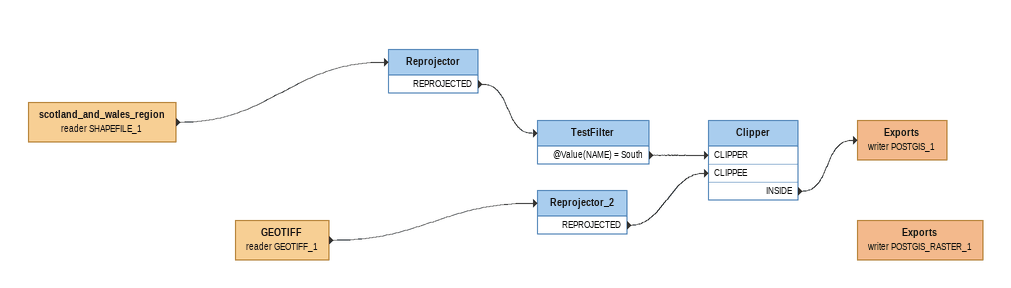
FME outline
scotland_and_wales_region (reader SHAPEFILE_1)
    -> Reprojector
Reprojector
    REPROJECTED -> TestFilter
TestFilter
    @Value(NAME) = South -> Clipper [CLIPPER]
GEOTIFF (reader GEOTIFF_1)
    -> Reprojector_2
Reprojector_2
    REPROJECTED -> Clipper [CLIPPEE]
Clipper
    INSIDE -> Exports (writer POSTGIS_1)
Exports (writer POSTGIS_1)
Exports (writer POSTGIS_RASTER_1)
